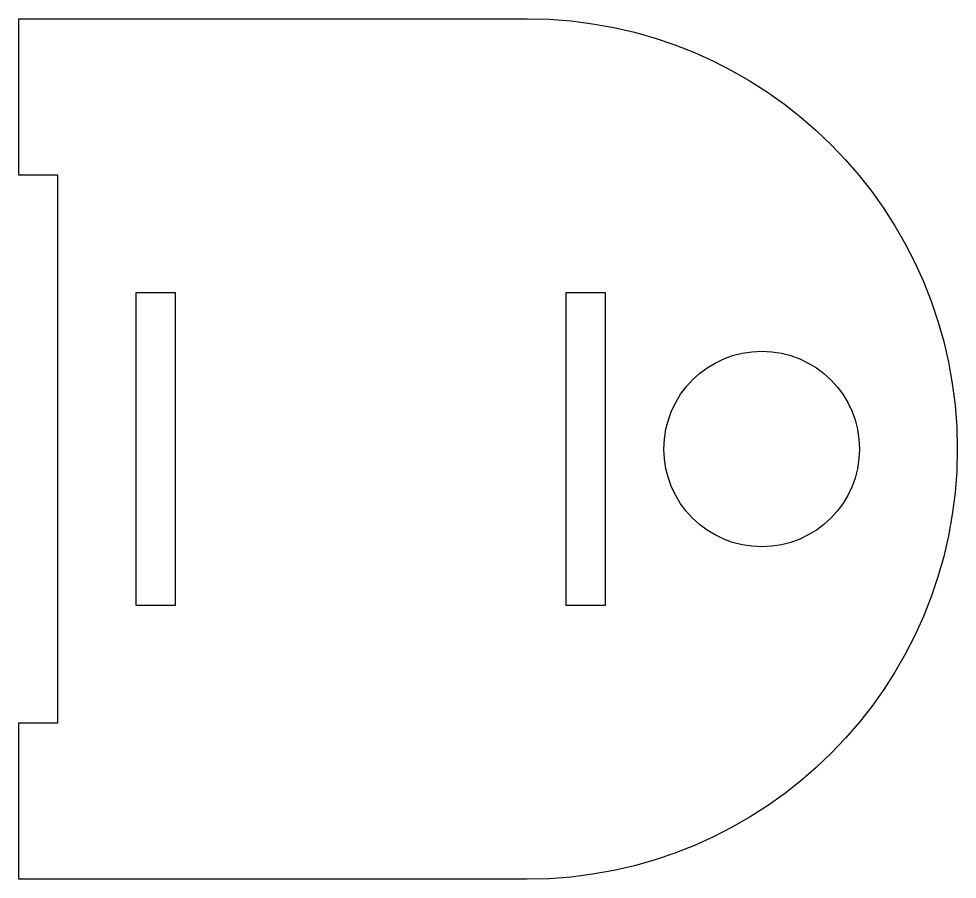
# Model space of a CAD drawing. Extents: x -10 to 110, y -55 to 55.
import ezdxf

# ---------------------------------------------------------------- set-up
doc = ezdxf.new("R2010")
doc.units = 0
doc.layers.get('0').update_dxf_attribs({"linetype": 'continuous'})

# ---------------------------------------------------------------- blocks, each defined once
blk = doc.blocks.new('PART__MIRRORING001_CS')
at = {"color": 0}
blk.add_lwpolyline([(-10, -35), (-5, -35), (-5, 35), (-10, 35), (-10, 55), (55, 55, -1), (55, -55), (-10, -55)], format="xyb", close=True, dxfattribs=at)
for points in [[(5, -20), (5, 20), (10, 20), (10, -20)], [(60, -20), (60, 20), (65, 20), (65, -20)]]:
    blk.add_lwpolyline(points, close=True, dxfattribs=at)
blk.add_circle((85, 0, 112.5), 12.5, dxfattribs=at)

msp = doc.modelspace()

# ---------------------------------------------------------------- block references
msp.add_blockref('PART__MIRRORING001_CS', (0, 0))

doc.saveas('drawing.dxf')
